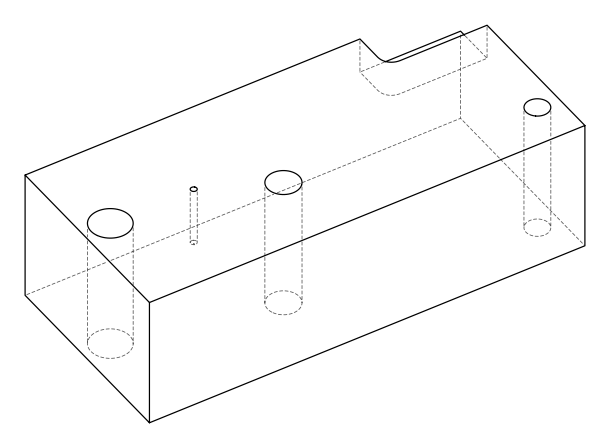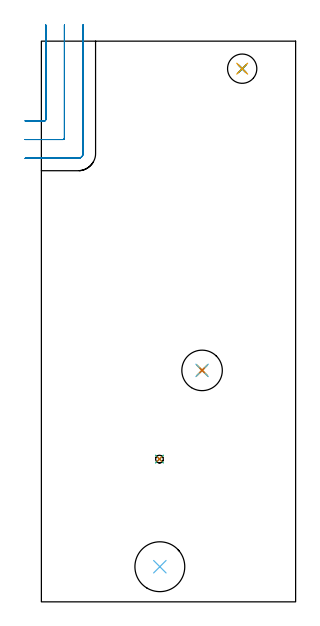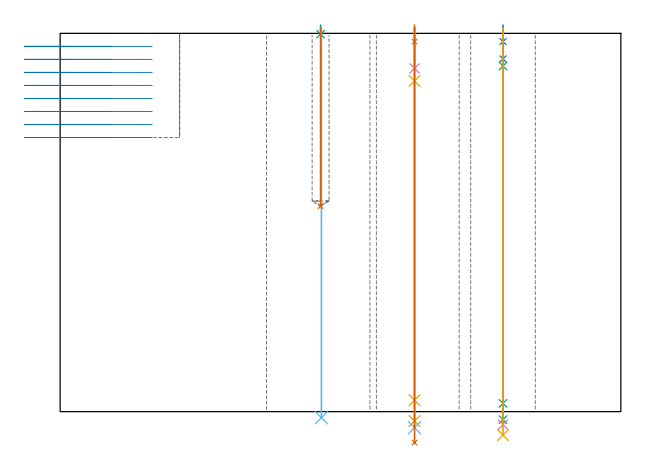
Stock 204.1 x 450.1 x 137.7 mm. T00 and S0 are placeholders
(PLAN: 14 operations, 11 tool changes, 11.2 min)
(1 SPOT_DRILL | STEP1HOLE | NXT0321_9005460120000 | 0.05 min | 183 mm3)
(2 SPOT_DRILL_1 | STEP1HOLE_1 | NXT0321_9005460120000 | 0.05 min | 182 mm3)
(3 SPOT_DRILL_2 | STEP1POCKET | NXT0321_9005460120000 | 0.03 min | 1 mm3)
(4 DRILL_BLIND_HOLE_INTO_CENTER | STEP1HOLE | NXT0301_056 | 0.06 min | 546 mm3)
(5 GUN_DRILL_THROUGH_HOLE | STEP1HOLE | UGT0307_005 | 0.64 min | 6764 mm3)
(6 SPADE_DRILL_TO_ENLARGE_THROUGH_HOLE | STEP1HOLE | UGT0306_010 | 0.58 min | 33560 mm3)
(7 DRILL_TO_ENLARGE_THROUGH_HOLE | STEP1HOLE | UGT0301_001 | 0.61 min | 73091 mm3)
(8 DRILL_BLIND_HOLE_INTO_CENTER_1 | STEP1HOLE_1 | UGT0301_457 | 0.05 min | 175 mm3)
(9 GUN_DRILL_THROUGH_HOLE_1 | STEP1HOLE_1 | UGT0307_002 | 0.62 min | 3610 mm3)
(10 SPADE_DRILL_TO_ENLARGE_THROUGH_HOLE_1 | STEP1HOLE_1 | UGT0306_005 | 0.58 min | 18699 mm3)
(11 DRILL_TO_ENLARGE_THROUGH_HOLE_1 | STEP1HOLE_1 | UGT0301_056 | 0.59 min | 36988 mm3)
(12 INDEXABLE_INSERT_DRILL_THROUGH_HOLE_FROM_SOLID | STEP1HOLE_2 | NXT0302_035 | 0.57 min | 172955 mm3)
(13 DRILL_BLIND_HOLE_INTO_CENTER_2 | STEP1POCKET | UGT0301_457 | 0.26 min | 1821 mm3)
(14 MILL_CORNER_NOTCH_RECTANGULAR | CORNER_NOTCH_RECTANGULAR | UGT0201_094 | Follow Part, ap 5, ae 75% | 6.55 min | 169900 mm3)
(TOOL NXT0321_9005460120000 | NC Spot Drill, 142deg, 12mm, Carbide, Uncoated | D12 PA142 FL30 Z2)
(TOOL NXT0301_056 | Carbide Drill 8.5mm [860.1-0850-026A1-MM 2214] | D8.5 PA140 FL47 Z2)
(TOOL UGT0307_005 | Gun Drill 8.3 mm | D8.3 PA130 FL24 Z1)
(TOOL UGT0306_010 | Spade Drill 19.5mm | D19.5 PA132 FL10 Z2)
(TOOL UGT0301_001 | Twist Drill 32.5 mm | D32.5 PA118 FL185 Z2)
(TOOL UGT0301_457 | Carbide Drill 6.2 mm | D6.2 PA118 FL63 Z2)
(TOOL UGT0307_002 | Gun Drill 6 mm | D6 PA130 FL24 Z1)
(TOOL UGT0306_005 | Spade Drill 14.5mm | D14.5 PA132 FL10 Z2)
(TOOL UGT0301_056 | Twist Drill 23.5 mm | D23.5 PA118 FL155 Z2)
(TOOL NXT0302_035 | Index. Insert Drill 40mm [880-D4000L40-05] | D40 PA176 FL200 Z2)
(TOOL UGT0201_094 | End mill 20 mm | D20 FL38 Z4)
(OP 1 SPOT_DRILL)
G17 G21 G94 G90
T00 M6
G54
G17 G0 G90 X129. Y185.8 S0 M3
G43 Z147.7 H0
G94 G81 G98 Z134.7 F250. R140.7
G80
M5
M2
(OP 2 SPOT_DRILL_1)
G17 G21 G94 G90
T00 M6
G54
G17 G0 G90 X161.2 Y428. S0 M3
G43 Z147.7 H0
G94 G81 G98 Z134.7 F250. R140.7
G80
M5
M2
(OP 3 SPOT_DRILL_2)
G17 G21 G94 G90
T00 M6
G54
G17 G0 G90 X94.8 Y114.6 S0 M3
G43 Z147.7 H0
G94 G81 G98 Z137.425 F250. R140.7
G80
M5
M2
(OP 4 DRILL_BLIND_HOLE_INTO_CENTER)
G17 G21 G94 G90
T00 M6
G54
G17 G0 G90 X129. Y185.8 S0 M3
G43 Z147.7 H1
G94 G81 G98 Z124.95 F250. R139.7
G80
M5
M2
(OP 5 GUN_DRILL_THROUGH_HOLE)
G17 G21 G94 G90
T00 M6
G54
G17 G0 G90 X129. Y185.8 M8
G43 Z147.7 H0
Z134.26
S716 M3
G94 G1 Z120.375 F125. M26
G4 X.084
Z4.15 F250.
G4 X.084
Z-3.435 F125.
G4 X.084
M5
M9
G0 Z134.26
Z147.7
M2
(OP 6 SPADE_DRILL_TO_ENLARGE_THROUGH_HOLE)
G17 G21 G94 G90
T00 M6
G54
G17 G0 G90 X129. Y185.8 S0 M3
G43 Z147.7 H0
G94 G73 G98 Z-5.841 F250. Q17.943 R139.7
G80
M5
M2
(OP 7 DRILL_TO_ENLARGE_THROUGH_HOLE)
G17 G21 G94 G90
T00 M6
G54
G17 G0 G90 X129. Y185.8 S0 M3
G43 Z147.7 H0
G94 G73 G98 Z-11.264 F250. Q29.793 R139.7
G80
M5
M2
(OP 8 DRILL_BLIND_HOLE_INTO_CENTER_1)
G17 G21 G94 G90
T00 M6
G54
G17 G0 G90 X161.2 Y428. S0 M3
G43 Z147.7 H0
G94 G81 G98 Z128.4 F250. R139.7
G80
M5
M2
(OP 9 GUN_DRILL_THROUGH_HOLE_1)
G17 G21 G94 G90
T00 M6
G54
G17 G0 G90 X161.2 Y428. M8
G43 Z147.7 H0
Z135.843
S716 M3
G94 G1 Z125.804 F125. M26
G4 X.084
Z3. F250.
G4 X.084
Z-2.899 F125.
G4 X.084
M5
M9
G0 Z135.843
Z147.7
M2
(OP 10 SPADE_DRILL_TO_ENLARGE_THROUGH_HOLE_1)
G17 G21 G94 G90
T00 M6
G54
G17 G0 G90 X161.2 Y428. S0 M3
G43 Z147.7 H0
G94 G73 G98 Z-4.728 F250. Q14.243 R139.7
G80
M5
M2
(OP 11 DRILL_TO_ENLARGE_THROUGH_HOLE_1)
G17 G21 G94 G90
T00 M6
G54
G17 G0 G90 X161.2 Y428. S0 M3
G43 Z147.7 H0
G94 G73 G98 Z-8.56 F250. Q20.894 R139.7
G80
M5
M2
(OP 12 INDEXABLE_INSERT_DRILL_THROUGH_HOLE_FROM_SOLID)
G17 G21 G94 G90
T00 M6
G54
G17 G0 G90 X95.1 Y28.2 S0 M3
G43 Z147.7 H1
G94 G81 G98 Z-2.198 F250. R139.7
G80
M5
M2
(OP 13 DRILL_BLIND_HOLE_INTO_CENTER_2)
G17 G21 G94 G90
T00 M6
G54
G17 G0 G90 X94.8 Y114.6 S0 M3
G43 Z147.7 H0
G94 G81 G98 Z74.8 F250. R139.7
G80
M5
M2
(OP 14 MILL_CORNER_NOTCH_RECTANGULAR)
G17 G21 G94 G90
T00 M6
G54
G17 G0 G90 X-13. Y386.1 S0 M3
G43 Z147.7 H0
Z132.962
G94 G1 X-10. F250.
X2.505 F500.
G3 X3.5 Y387.095 R1.
G1 Y460.1
Y463.1 F250.
G0 Z147.7
X-13. Y371.1
Z132.962
G1 X-10.
X17.505 F500.
G3 X18.5 Y372.095 R1.
G1 Y460.1
Y463.1 F250.
G0 Z147.7
X-13. Y356.1
Z132.962
G1 X-10.
X29.6 F500.
G3 X33.5 Y360. R3.9
G1 Y460.1
Y463.1 F250.
G0 Z147.7
X-13. Y386.1
Z128.225
G1 X-10.
X2.505 F500.
G3 X3.5 Y387.095 R1.
G1 Y460.1
Y463.1 F250.
G0 Z147.7
X-13. Y371.1
Z128.225
G1 X-10.
X17.505 F500.
G3 X18.5 Y372.095 R1.
G1 Y460.1
Y463.1 F250.
G0 Z147.7
X-13. Y356.1
Z128.225
G1 X-10.
X29.6 F500.
G3 X33.5 Y360. R3.9
G1 Y460.1
Y463.1 F250.
G0 Z147.7
X-13. Y386.1
Z123.487
G1 X-10.
X2.505 F500.
G3 X3.5 Y387.095 R1.
G1 Y460.1
Y463.1 F250.
G0 Z147.7
X-13. Y371.1
Z123.487
G1 X-10.
X17.505 F500.
G3 X18.5 Y372.095 R1.
G1 Y460.1
Y463.1 F250.
G0 Z147.7
X-13. Y356.1
Z123.487
G1 X-10.
X29.6 F500.
G3 X33.5 Y360. R3.9
G1 Y460.1
Y463.1 F250.
G0 Z147.7
X-13. Y386.1
Z118.75
G1 X-10.
X2.505 F500.
G3 X3.5 Y387.095 R1.
G1 Y460.1
Y463.1 F250.
G0 Z147.7
X-13. Y371.1
Z118.75
G1 X-10.
X17.505 F500.
G3 X18.5 Y372.095 R1.
G1 Y460.1
Y463.1 F250.
G0 Z147.7
X-13. Y356.1
Z118.75
G1 X-10.
X29.6 F500.
G3 X33.5 Y360. R3.9
G1 Y460.1
Y463.1 F250.
G0 Z147.7
X-13. Y386.1
Z114.012
G1 X-10.
X2.505 F500.
G3 X3.5 Y387.095 R1.
G1 Y460.1
Y463.1 F250.
G0 Z147.7
X-13. Y371.1
Z114.012
G1 X-10.
X17.505 F500.
G3 X18.5 Y372.095 R1.
G1 Y460.1
Y463.1 F250.
G0 Z147.7
X-13. Y356.1
Z114.012
G1 X-10.
X29.6 F500.
G3 X33.5 Y360. R3.9
G1 Y460.1
Y463.1 F250.
G0 Z147.7
X-13. Y386.1
Z109.275
G1 X-10.
X2.505 F500.
G3 X3.5 Y387.095 R1.
G1 Y460.1
Y463.1 F250.
G0 Z147.7
X-13. Y371.1
Z109.275
G1 X-10.
X17.505 F500.
G3 X18.5 Y372.095 R1.
G1 Y460.1
Y463.1 F250.
G0 Z147.7
X-13. Y356.1
Z109.275
G1 X-10.
X29.6 F500.
G3 X33.5 Y360. R3.9
G1 Y460.1
Y463.1 F250.
G0 Z147.7
X-13. Y386.1
Z104.537
G1 X-10.
X2.505 F500.
G3 X3.5 Y387.095 R1.
G1 Y460.1
Y463.1 F250.
G0 Z147.7
X-13. Y371.1
Z104.537
G1 X-10.
X17.505 F500.
G3 X18.5 Y372.095 R1.
G1 Y460.1
Y463.1 F250.
G0 Z147.7
X-13. Y356.1
Z104.537
G1 X-10.
X29.6 F500.
G3 X33.5 Y360. R3.9
G1 Y460.1
Y463.1 F250.
G0 Z147.7
X-13. Y386.1
Z99.8
G1 X-10.
X2.505 F500.
G3 X3.5 Y387.095 R1.
G1 Y460.1
Y463.1 F250.
G0 Z147.7
X-13. Y371.1
Z99.8
G1 X-10.
X17.505 F500.
G3 X18.5 Y372.095 R1.
G1 Y460.1
Y463.1 F250.
G0 Z147.7
X-13. Y356.1
Z99.8
G1 X-10.
X29.6 F500.
G3 X33.5 Y360. R3.9
G1 Y460.1
Y463.1 F250.
G0 Z147.7
M5
M2
